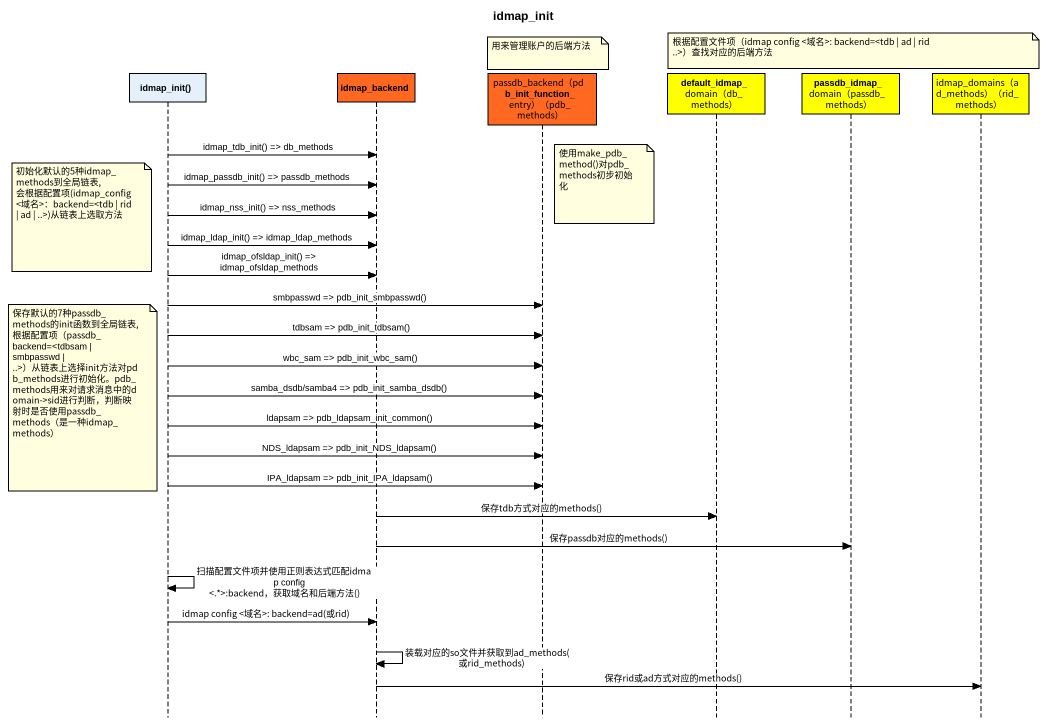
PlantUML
@startuml
title idmap_init
hide footbox
participant "idmap_init()" as idmap_init
participant idmap_backend #FF6820
participant "passdb_backend（pdb_init_function_entry）（pdb_methods）" as passdb_backend_pdb_init #FF6820
participant "default_idmap_domain（db_methods）" as default_idmap_domain_db #FFFF00
participant "passdb_idmap_domain（passdb_methods）" as passdb_idmap_domain_passdb #FFFF00
participant "idmap_domains（ad_methods）（rid_methods）" as idmap_domains_ad_methods #FFFF00

note over passdb_idmap_domain_passdb : 根据配置文件项（idmap config <域名>: backend=<tdb | ad | rid ..>）查找对应的后端方法
note over passdb_backend_pdb_init : 用来管理账户的后端方法
idmap_init -> idmap_backend : idmap_tdb_init() => db_methods
note right of passdb_backend_pdb_init : 使用make_pdb_method()对pdb_methods初步初始化
idmap_init -> idmap_backend : idmap_passdb_init() => passdb_methods
idmap_init -> idmap_backend : idmap_nss_init() => nss_methods
note left of idmap_init : 初始化默认的5种idmap_methods到全局链表,会根据配置项(idmap_config <域名>：backend=<tdb | rid | ad | ..>)从链表上选取方法
idmap_init -> idmap_backend : idmap_ldap_init() => idmap_ldap_methods
idmap_init -> idmap_backend : idmap_ofsldap_init() => idmap_ofsldap_methods
idmap_init -> passdb_backend_pdb_init : smbpasswd => pdb_init_smbpasswd()
idmap_init -> passdb_backend_pdb_init : tdbsam => pdb_init_tdbsam()
idmap_init -> passdb_backend_pdb_init : wbc_sam => pdb_init_wbc_sam()
idmap_init -> passdb_backend_pdb_init : samba_dsdb/samba4 => pdb_init_samba_dsdb()
note left of idmap_init : 保存默认的7种passdb_methods的init函数到全局链表,根据配置项（passdb_backend=<tdbsam | smbpasswd | ..>）从链表上选择init方法对pdb_methods进行初始化。pdb_methods用来对请求消息中的domain->sid进行判断，判断映射时是否使用passdb_methods（是一种idmap_methods）
idmap_init -> passdb_backend_pdb_init : ldapsam => pdb_ldapsam_init_common()
idmap_init -> passdb_backend_pdb_init : NDS_ldapsam => pdb_init_NDS_ldapsam()
idmap_init -> passdb_backend_pdb_init : IPA_ldapsam => pdb_init_IPA_ldapsam()
idmap_backend -> default_idmap_domain_db : 保存tdb方式对应的methods()
idmap_backend -> passdb_idmap_domain_passdb : 保存passdb对应的methods()
idmap_init -> idmap_init : 扫描配置文件项并使用正则表达式匹配idmap config <.*>:backend，获取域名和后端方法()
idmap_init -> idmap_backend : idmap config <域名>: backend=ad(或rid)
idmap_backend -> idmap_backend : 装载对应的so文件并获取到ad_methods(或rid_methods)
idmap_backend -> idmap_domains_ad_methods : 保存rid或ad方式对应的methods()
@enduml
